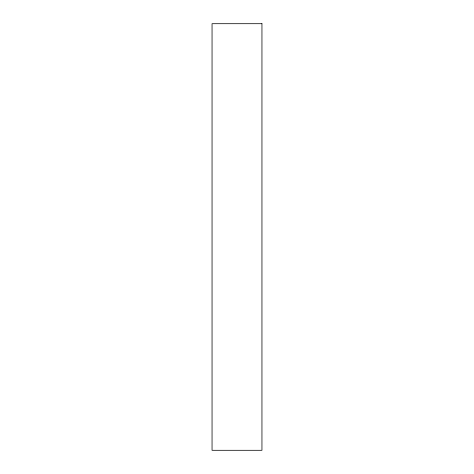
<?xml version="1.0" encoding="UTF-8"?>
<svg xmlns="http://www.w3.org/2000/svg" width="474" height="474" viewBox="0 0 474 474"><rect width="100%" height="100%" fill="white"/><g stroke="black" fill="none" stroke-linecap="round" stroke-linejoin="round"><path stroke-width="0.71" d="M261.95 23.7L212.05 23.7L212.05 450.3L261.95 450.3L261.95 23.7"/></g></svg>
